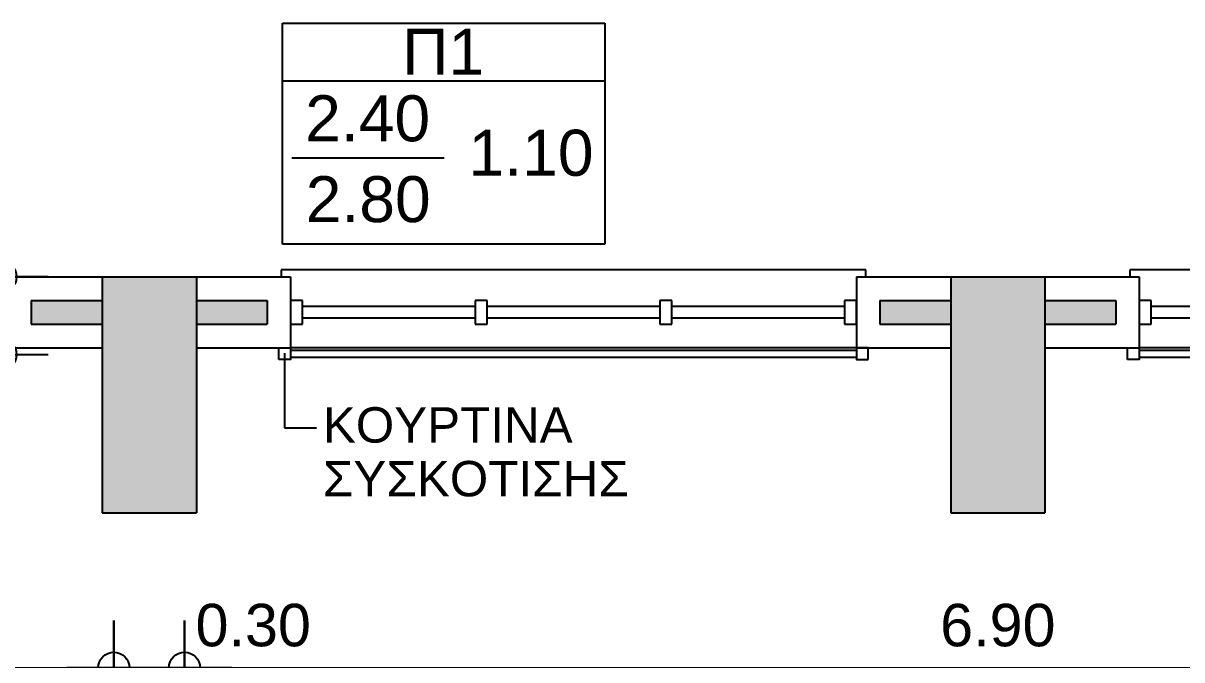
# Model space of a CAD drawing. Header units: metres. Extents: x -11 to 85, y -301 to 135.
# Drawn here: x 28.939 to 33.854, y 42.924 to 45.623 of the extents above; entities that cross this region are included whole.
import ezdxf

# ---------------------------------------------------------------- set-up
doc = ezdxf.new("R2010")
doc.units = ezdxf.units.M
doc.header["$LTSCALE"] = 0.036
doc.header["$PDMODE"] = 2
for name, color, linetype in [('arxitek corofos', 252, 'Continuous'), ('DIMBLK', 252, 'Continuous'), ('Epipla', 252, 'Continuous'), ('Parathira', 252, 'Continuous')]:
    doc.layers.add(name, color=color, linetype=linetype)
doc.styles.add('COMU-N', font='arial.ttf')
doc.styles.get("Standard").update_dxf_attribs({"font": 'arial.ttf'})
doc.dimstyles.new('CADWDOT', dxfattribs={"dimscale": 0.1, "dimtxt": 1.8, "dimasz": 0.08, "dimexe": 2, "dimexo": 0, "dimgap": 0.09, "dimtad": 0, "dimrnd": 0.001, "dimzin": 0, "dimdsep": 46, "dimtxsty": 'Standard', "dimblk1": 'ARTDIM', "dimblk2": 'ARTDIM', "dimsah": 1, "dimcen": 0.09, "dimdle": 0.05, "dimse1": 1, "dimse2": 1, "dimadec": 0, "dimazin": 0, "dimtfac": 1, "dimtmove": 0, "dimatfit": 3, "dimldrblk": 'ARTDIM', "dimfxl": 2, "dimtvp": 0.9999, "dimtolj": 1, "dimtzin": 0, "dimarcsym": 0})

# ---------------------------------------------------------------- blocks, each defined once
blk = doc.blocks.new('A$C52D13D70')
at = {"layer": 'Parathira'}
for p, q in [((-0.33, 0.04), (-0.33, -2.44)), ((-0.3, 0.04), (-0.33, 0.04)), ((-0.1, 0), (-0.2, 0)), ((-0.2, 0), (-0.2, -0.05)), ((-0.1, -0.05), (-0.1, 0)), ((0, 0), (0, -2.4)), ((-0.2, -0.05), (-0.1, -0.05)), ((-0.175, -0.05), (-0.175, -0.7833)), ((-0.125, -0.05), (-0.125, -0.7833)), ((-0.1, -0.7833), (-0.2, -0.7833)), ((-0.2, -0.7833), (-0.2, -0.8333)), ((-0.1, -0.8333), (-0.1, -0.7833)), ((-0.2, -0.8333), (-0.1, -0.8333)), ((-0.175, -0.8333), (-0.175, -1.5667)), ((-0.125, -0.8333), (-0.125, -1.5667)), ((-0.1, -1.5667), (-0.2, -1.5667)), ((-0.2, -1.5667), (-0.2, -1.6167)), ((-0.1, -1.6167), (-0.1, -1.5667)), ((-0.2, -1.6167), (-0.1, -1.6167)), ((-0.175, -1.6167), (-0.175, -2.35)), ((-0.125, -1.6167), (-0.125, -2.35)), ((-0.1, -2.35), (-0.2, -2.35)), ((-0.2, -2.35), (-0.2, -2.4)), ((-0.1, -2.4), (-0.1, -2.35)), ((-0.2, -2.4), (-0.1, -2.4)), ((-0.33, -2.44), (-0.3, -2.44))]:
    blk.add_line(p, q, dxfattribs=at)
blk = doc.blocks.new('ARTDIM')
at = {"layer": 'DIMBLK'}
for p, q in [((0, -24.9975), (0, 24.9975)), ((-24.9975, 0), (24.9975, 0))]:
    blk.add_line(p, q, dxfattribs=at)
blk.add_circle((0, 0), 8.25, dxfattribs=at)
blk = doc.blocks.new('*D418')
at = {"layer": 'arxitek corofos', "color": 0, "lineweight": -2}
blk.add_line((22.4317, 42.89), (29.3157, 42.89), dxfattribs=at)
at = {"layer": 'Defpoints', "color": 0, "transparency": 16777216}
for p in [(22.4237, 43.5474), (29.3237, 43.5474), (29.3237, 42.89)]:
    blk.add_point(p, dxfattribs=at)
at = {"layer": 'arxitek corofos', "color": 0, "lineweight": -2, "xscale": 0.008, "yscale": 0.008, "zscale": 0.008, "rotation": 180}
blk.add_blockref('ARTDIM', (22.4237, 42.89), dxfattribs=at)
at = {"layer": 'arxitek corofos', "color": 0, "lineweight": -2, "xscale": 0.008, "yscale": 0.008, "zscale": 0.008}
blk.add_blockref('ARTDIM', (29.3237, 42.89), dxfattribs=at)
at = {"layer": 'arxitek corofos', "color": 0, "insert": (25.8737, 43.07), "char_height": 0.18, "attachment_point": 5}
blk.add_mtext('\\A1;6.90', dxfattribs=at)
blk = doc.blocks.new('*D419')
at = {"layer": 'arxitek corofos', "color": 0, "lineweight": -2}
for p, q in [((29.3317, 42.89), (29.6157, 42.89)), ((29.6237, 42.89), (30.1983, 42.89))]:
    blk.add_line(p, q, dxfattribs=at)
at = {"layer": 'Defpoints', "color": 0, "transparency": 16777216}
for p in [(29.3237, 43.5474), (29.6237, 43.5474), (29.6237, 42.89)]:
    blk.add_point(p, dxfattribs=at)
at = {"layer": 'arxitek corofos', "color": 0, "lineweight": -2, "xscale": 0.008, "yscale": 0.008, "zscale": 0.008, "rotation": 180}
blk.add_blockref('ARTDIM', (29.3237, 42.89), dxfattribs=at)
at = {"layer": 'arxitek corofos', "color": 0, "lineweight": -2, "xscale": 0.008, "yscale": 0.008, "zscale": 0.008}
blk.add_blockref('ARTDIM', (29.6237, 42.89), dxfattribs=at)
at = {"layer": 'arxitek corofos', "color": 0, "insert": (29.915, 43.07), "char_height": 0.18, "attachment_point": 5}
blk.add_mtext('\\A1;0.30', dxfattribs=at)
blk = doc.blocks.new('*D420')
at = {"layer": 'arxitek corofos', "color": 0, "lineweight": -2}
blk.add_line((29.6317, 42.89), (36.5157, 42.89), dxfattribs=at)
at = {"layer": 'Defpoints', "color": 0, "transparency": 16777216}
for p in [(29.6237, 43.5474), (36.5237, 43.5474), (36.5237, 42.89)]:
    blk.add_point(p, dxfattribs=at)
at = {"layer": 'arxitek corofos', "color": 0, "lineweight": -2, "xscale": 0.008, "yscale": 0.008, "zscale": 0.008, "rotation": 180}
blk.add_blockref('ARTDIM', (29.6237, 42.89), dxfattribs=at)
at = {"layer": 'arxitek corofos', "color": 0, "lineweight": -2, "xscale": 0.008, "yscale": 0.008, "zscale": 0.008}
blk.add_blockref('ARTDIM', (36.5237, 42.89), dxfattribs=at)
at = {"layer": 'arxitek corofos', "color": 0, "insert": (33.0737, 43.07), "char_height": 0.18, "attachment_point": 5}
blk.add_mtext('\\A1;6.90', dxfattribs=at)
blk = doc.blocks.new('*D438')
at = {"layer": 'arxitek corofos', "color": 0, "lineweight": -2}
for p, q in [((28.8454, 44.5474), (28.8454, 45.1219)), ((28.8454, 44.2271), (28.8454, 44.5394))]:
    blk.add_line(p, q, dxfattribs=at)
at = {"layer": 'Defpoints', "color": 0, "transparency": 16777216}
for p in [(26.0737, 44.5474), (28.8454, 44.5474), (26.0737, 44.2191)]:
    blk.add_point(p, dxfattribs=at)
at = {"layer": 'arxitek corofos', "color": 0, "lineweight": -2, "xscale": 0.008, "yscale": 0.008, "zscale": 0.008}
for p, rotation in [((28.8454, 44.5474), 90), ((28.8454, 44.2191), 270)]:
    blk.add_blockref('ARTDIM', p, dxfattribs=dict(at, rotation=rotation))
at = {"layer": 'arxitek corofos', "color": 0, "insert": (28.6654, 44.8386), "char_height": 0.18, "attachment_point": 5, "rotation": 90}
blk.add_mtext('\\A1;0.33', dxfattribs=at)
blk = doc.blocks.new('A$C074263FA')
at = {"layer": 'Epipla'}
for p, q in [((0.05, -0.01), (2.45, -0.01)), ((0.05, -0.04), (2.45, -0.04))]:
    blk.add_line(p, q, dxfattribs=at)
for points in [[(0, -0.05), (0, 0), (0.05, 0), (0.05, -0.05)], [(2.5, -0.05), (2.5, 0), (2.45, 0), (2.45, -0.05)]]:
    blk.add_lwpolyline(points, close=True, dxfattribs=at)

msp = doc.modelspace()

# ---------------------------------------------------------------- hatches: boundary and pattern name
at = {"layer": 'arxitek corofos'}
for points in [[(29.6737, 44.5474), (29.2737, 44.5474), (29.2737, 43.5474), (29.6737, 43.5474)], [(33.2737, 44.5474), (32.8737, 44.5474), (32.8737, 43.5474), (33.2737, 43.5474)], [(29.2737, 44.4474), (28.9737, 44.4474), (28.9737, 44.3474), (29.2737, 44.3474)], [(29.9737, 44.4474), (29.6737, 44.4474), (29.6737, 44.3474), (29.9737, 44.3474)], [(32.8737, 44.4474), (32.5737, 44.4474), (32.5737, 44.3474), (32.8737, 44.3474)], [(33.5737, 44.4474), (33.2737, 44.4474), (33.2737, 44.3474), (33.5737, 44.3474)]]:
    msp.add_hatch(color=256, dxfattribs=at).paths.add_polyline_path(points)

# ---------------------------------------------------------------- linework, layer by layer
for p, q in [((30.0396, 44.6858), (30.0396, 45.6234)), ((30.0396, 45.6234), (31.4069, 45.6234)), ((31.4069, 45.6234), (31.4069, 44.6858)), ((31.4069, 45.3777), (30.0396, 45.3777)), ((30.0786, 45.0522), (30.7246, 45.0522)), ((31.4069, 44.6858), (30.0396, 44.6858)), ((28.8737, 44.5474), (29.2737, 44.5474)), ((29.2737, 44.5474), (29.2737, 43.5474)), ((29.2737, 44.5474), (29.6737, 44.5474)), ((29.6737, 44.5474), (29.6737, 43.5474)), ((29.6737, 44.5474), (30.0737, 44.5474)), ((30.0737, 44.5474), (30.0737, 44.2474)), ((32.4737, 44.5474), (32.4737, 44.2474)), ((32.4737, 44.5474), (32.8737, 44.5474)), ((32.8737, 44.5474), (33.2737, 44.5474)), ((32.8737, 44.5474), (32.8737, 43.5474)), ((33.2737, 44.5474), (33.2737, 43.5474)), ((33.2737, 44.5474), (33.6737, 44.5474)), ((33.6737, 44.5474), (33.6737, 44.2474)), ((28.9737, 44.4474), (29.2737, 44.4474)), ((28.9737, 44.4474), (28.9737, 44.3474)), ((29.6737, 44.4474), (29.9737, 44.4474)), ((29.9737, 44.4474), (29.9737, 44.3474)), ((32.5737, 44.4474), (32.8737, 44.4474)), ((32.5737, 44.4474), (32.5737, 44.3474)), ((33.2737, 44.4474), (33.5737, 44.4474)), ((33.5737, 44.4474), (33.5737, 44.3474)), ((28.9737, 44.3474), (29.2737, 44.3474)), ((29.6737, 44.3474), (29.9737, 44.3474)), ((32.5737, 44.3474), (32.8737, 44.3474)), ((33.2737, 44.3474), (33.5737, 44.3474)), ((28.8737, 44.2474), (29.2737, 44.2474)), ((29.6737, 44.2474), (30.0737, 44.2474)), ((32.4737, 44.2474), (32.8737, 44.2474)), ((33.2737, 44.2474), (33.6737, 44.2474)), ((30.0472, 44.2239), (30.0472, 43.9082)), ((30.0472, 43.9082), (30.1831, 43.9082)), ((29.2737, 43.5474), (29.6737, 43.5474)), ((32.8737, 43.5474), (33.2737, 43.5474))]:
    msp.add_line(p, q, dxfattribs=at)

# ---------------------------------------------------------------- block references
at = {"layer": 'arxitek corofos', "rotation": 270}
for p in [(32.4737, 44.2474), (36.0737, 44.2474)]:
    msp.add_blockref('A$C52D13D70', p, dxfattribs=at)
at = {"layer": 'arxitek corofos'}
for p in [(30.0237, 44.2474), (33.6237, 44.2474)]:
    msp.add_blockref('A$C074263FA', p, dxfattribs=at)

# ---------------------------------------------------------------- texts
at = {"layer": 'arxitek corofos', "style": 'COMU-N'}
for s, height, p in [('Π1', 0.195, (30.547, 45.405)), ('2.40', 0.195, (30.1353, 45.1227)), ('1.10', 0.195, (30.8286, 44.9765)), ('2.80', 0.195, (30.1377, 44.7797)), ('ΚΟΥΡΤΙΝΑ', 0.15, (30.2104, 43.8449)), ('ΣΥΣΚΟΤΙΣΗΣ', 0.15, (30.2104, 43.6171))]:
    msp.add_text(s, height=height, dxfattribs=at).set_placement(p)

# ---------------------------------------------------------------- dimensions: what is measured, and where the dimension line sits
at = {"layer": 'arxitek corofos'}
dim = msp.add_linear_dim(base=(28.8454, 44.5474), p1=(26.0737, 44.2191), p2=(26.0737, 44.5474), angle=90, dimstyle='CADWDOT', dxfattribs=at)
dim.commit()
dim.dimension.update_dxf_attribs({"geometry": '*D438', "text_midpoint": (28.6654, 44.8386)})
for base, p1, p2, picture, middle in [((29.3237, 42.89), (22.4237, 43.5474), (29.3237, 43.5474), '*D418', (25.8737, 43.07)), ((29.6237, 42.89), (29.3237, 43.5474), (29.6237, 43.5474), '*D419', (29.915, 43.07)), ((36.5237, 42.89), (29.6237, 43.5474), (36.5237, 43.5474), '*D420', (33.0737, 43.07))]:
    dim = msp.add_linear_dim(base=base, p1=p1, p2=p2, dimstyle='CADWDOT', dxfattribs=at)
    dim.commit()
    dim.dimension.update_dxf_attribs({"geometry": picture, "text_midpoint": middle})

doc.saveas('drawing.dxf')
